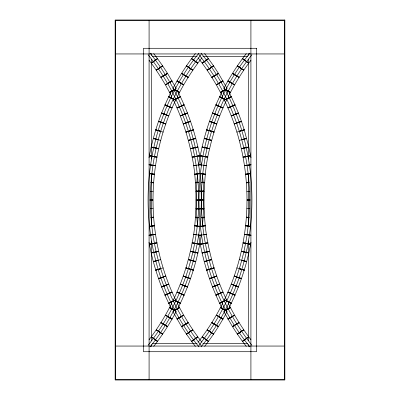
<?xml version="1.0" encoding="UTF-8"?>
<svg xmlns="http://www.w3.org/2000/svg" width="400" height="400" viewBox="0 0 400 400"><rect width="100%" height="100%" fill="white"/><g stroke="black" fill="none" stroke-linecap="round" stroke-linejoin="round"><path stroke-width="0.6" d="M150.095 346.855C183.025 305.515 201.375 252.9 201.285 200.05L201.285 199.95C201.375 147.1 183.025 94.485 150.095 53.145M176.225 301.04C145.285 238.375 145.285 161.625 176.225 98.96M172.86 301.04C181.845 282.605 188.3 262.955 192.14 242.815C196.985 220.605 195.285 197.805 197.45 175.335M249.905 346.855C182.025 264.01 182.025 135.99 249.905 53.145M202.55 224.665C204.645 199.34 203.15 173.59 209.61 148.755C213.565 131.57 219.415 114.815 227.14 98.96M223.775 301.04C254.715 238.375 254.715 161.625 223.775 98.96M198.995 53.145C131.11 135.99 131.11 264.01 198.995 346.855M201.005 346.855C268.89 264.01 268.89 135.99 201.005 53.145M198.615 165.895C202.39 139.67 210.565 114.085 222.735 90.55M177.265 309.45C189.435 285.915 197.61 260.33 201.385 234.105M149.03 157.715C153.215 134.36 160.925 111.63 171.82 90.55M228.18 309.45C239.075 288.37 246.785 265.64 250.97 242.285M177.33 96.76C184.16 82.985 192.44 69.925 201.9 57.805M228.245 96.76C234.625 83.91 242.24 71.66 250.95 60.25M149.05 339.75C157.76 328.34 165.375 316.09 171.755 303.24M198.1 342.195C207.56 330.075 215.84 317.015 222.67 303.24M173.08 88.105C179.53 76.01 186.96 64.425 195.4 53.615M223.695 88.645C230.23 76.36 237.745 64.585 246.31 53.615M153.69 346.385C162.255 335.415 169.77 323.64 176.305 311.355M204.6 346.385C213.04 335.575 220.47 323.99 226.92 311.895M171.755 96.76C165.95 84.99 159.01 73.795 151.29 63.185L157.42 58.505M222.67 96.76C216.865 84.99 209.92 73.795 202.205 63.185L204.565 61.385M205.98 60.305L208.335 58.505M204.28 61.665L206.32 60.1M193.68 339.9L195.72 338.335M191.665 341.495L194.02 339.695M195.435 338.615L197.795 336.815C190.08 326.205 183.135 315.01 177.33 303.24M244.595 339.9L246.635 338.335L244.535 339.82M242.58 341.495L244.935 339.695M246.35 338.615L248.71 336.815C240.99 326.205 234.05 315.01 228.245 303.24M149.05 60.25L151.29 63.185L157.51 58.62L153.69 53.615M198.1 57.805L202.205 63.185L208.425 58.62L204.6 53.615M195.4 346.385L191.575 341.38L197.795 336.815L201.9 342.195M246.31 346.385L242.49 341.38L248.71 336.815L250.95 339.75M153.365 61.665L155.465 60.18M151.29 63.185L153.715 61.475M155.17 60.445L157.59 58.735M158.745 68.6L156.26 70.22L158.685 68.51M160.135 67.48L162.56 65.77M160.49 67.29L158.39 68.775L160.54 67.37M202.205 63.185L208.505 58.735M211.455 67.37L207.175 70.22L213.475 65.77M188.6 332.71L190.7 331.225M186.525 334.23L188.95 332.52M190.405 331.49L192.825 329.78L188.545 332.63M191.495 341.265L197.795 336.815M239.51 332.71L241.61 331.225L239.46 332.63M237.44 334.23L239.865 332.52M241.315 331.49L243.74 329.78L241.255 331.4M242.41 341.265L244.83 339.555M246.285 338.525L248.71 336.815M156.26 70.22L162.645 65.885L167.505 73.345L176.305 88.645M207.175 70.22L213.555 65.885L218.415 73.345L226.92 88.105M173.08 311.895L181.585 326.655L186.445 334.115L192.825 329.78M223.695 311.355L232.495 326.655L237.355 334.115L243.74 329.78M160.235 67.63L162.72 66.01M163.505 75.91L160.965 77.435L163.45 75.815M164.94 74.845L167.425 73.225M165.295 74.665L163.145 76.07L165.345 74.75M211.65 67.305L213.635 66.01M218.49 73.465L211.875 77.435L218.34 73.225M181.66 326.775L188.125 322.565L185.58 324.09M186.365 333.99L188.35 332.695M232.575 326.775L239.035 322.565L236.495 324.09M237.28 333.99L239.765 332.37M160.965 77.435L167.505 73.345M211.875 77.435L218.415 73.345M181.585 326.655L188.125 322.565M232.495 326.655L239.035 322.565M165.035 74.99L167.575 73.465M167.99 83.39L165.395 84.82L167.935 83.295M169.97 82.07L172.005 80.85M169.825 82.215L167.625 83.54L169.875 82.3M218.905 83.39L216.31 84.82L222.92 80.85M179.26 317.785L181.465 316.46M177.08 319.15L179.62 317.625M181.15 316.705L183.69 315.18L176.935 318.9M181.51 326.535L184.055 325.01M183.74 325.25L185.945 323.93M230.175 317.785L232.375 316.46L230.125 317.7M227.995 319.15L230.03 317.93M232.065 316.705L234.605 315.18L232.01 316.61M232.425 326.535L234.965 325.01M234.655 325.25L236.855 323.93M165.395 84.82L169.85 82.255M170.025 82.16L172.08 80.975M216.31 84.82L222.995 80.975M177.005 319.025L183.69 315.18M227.92 319.025L229.975 317.84M230.15 317.745L234.605 315.18M169.55 82.53L172.15 81.1M172.195 91.03L169.545 92.365L172.145 90.935M173.705 90.075L175.785 88.93M174.075 89.925L171.82 91.165L174.12 90.01M218.535 83.54L220.79 82.3M220.465 82.53L223.065 81.1M226.82 89.165L220.46 92.365L223.06 90.935M224.62 90.075L227.22 88.645M222.735 91.165L224.99 89.925M172.78 311.355L179.54 307.635L173.18 310.835M225.925 310.075L228.18 308.835L225.88 309.99M224.215 311.07L226.295 309.925M227.855 309.065L230.455 307.635L227.805 308.97M227.85 318.9L230.45 317.47M169.545 92.365L175.845 89.05M220.46 92.365L226.76 89.05M173.24 310.95L179.54 307.635M224.155 310.95L230.455 307.635M173.785 90.23L175.905 89.165M197.45 224.665C195.285 202.195 196.985 179.395 192.14 157.185C188.39 137.44 182.08 118.195 173.415 100.06L176.065 98.725M177.655 97.925L180.305 96.595M178.07 97.88L175.735 98.945L178.03 97.79M227.025 98.825L224.33 100.06L231.22 96.595M168.78 303.405L175.67 299.94L168.655 303.145M221.97 302.21L224.265 301.055L219.57 303.145M219.695 303.405L222.345 302.075M223.935 301.275L226.585 299.94C217.92 281.805 211.61 262.56 207.86 242.815C203.015 220.605 204.715 197.805 202.55 175.335M224.095 310.835L226.215 309.77M173.415 100.06L175.555 99.03L173.415 100.06L172.86 98.96M175.735 98.945L180.37 96.725C190.79 118.555 197.955 141.945 201.385 165.895M224.33 100.06L231.285 96.725L228.18 90.55M171.82 309.45L168.715 303.275L175.67 299.94M198.615 234.105C202.045 258.055 209.21 281.445 219.63 303.275L224.265 301.055M226.585 299.94L224.445 300.97L226.585 299.94L227.14 301.04M177.73 98.085L180.43 96.855M184.125 104.95L176.995 107.89L179.69 106.66M181.31 105.92L184.01 104.685M179.35 106.865L181.69 105.8M226.65 98.945L228.985 97.88M228.645 98.085L231.345 96.855M232.645 105.885L227.91 107.89L230.605 106.66M232.225 105.92L234.925 104.685M230.265 106.865L232.605 105.8L227.91 107.89M165.075 295.315L172.09 292.11L169.35 293.24M215.99 295.315L223.005 292.11L220.265 293.24M176.995 107.89L184.07 104.815M232.805 105.765L234.985 104.815L231.285 96.725M168.715 303.275L165.015 295.185L167.195 294.235M167.375 294.16L172.09 292.11M215.93 295.185L223.005 292.11M183.06 114.825L180.28 115.855L183.02 114.72M184.665 114.045L187.41 112.91M185.05 113.935L182.675 114.915L185.085 114.025M232.845 105.855L235.04 104.95M233.975 114.825L231.195 115.855L233.935 114.72M235.58 114.045L238.325 112.91M235.965 113.935L233.59 114.915L236 114.025M164.035 286.065L166.41 285.085L164 285.975M161.675 287.09L164.42 285.955M166.065 285.28L168.805 284.145L166.025 285.175M164.96 295.05L167.155 294.145M167.355 294.115L169.735 293.135M214.95 286.065L217.325 285.085L214.915 285.975M212.59 287.09L215.335 285.955M216.98 285.28L219.72 284.145L216.94 285.175M215.875 295.05L218.62 293.92M218.27 294.115L220.65 293.135M180.28 115.855L187.465 113.045M231.195 115.855L238.38 113.045L234.985 104.815M149.03 242.285C151.74 257.54 156.035 272.505 161.62 286.955L168.805 284.145M212.535 286.955L219.72 284.145M184.73 114.21L187.515 113.18M185.52 123.19L183.265 123.93L186.045 122.905M187.715 122.285L190.5 121.255M188.105 122.195L185.695 123.085L190.595 121.53M235.645 114.21L238.425 113.18M239.05 122.285L234.18 123.93L236.96 122.905M238.63 122.285L241.415 121.255M236.605 123.085L239.02 122.195M158.585 278.745L165.82 276.07L160.95 277.715M161.575 286.82L164.355 285.79M211.895 277.805L214.305 276.915L211.865 277.715M209.5 278.745L212.285 277.715M213.955 277.095L216.735 276.07L214.48 276.81M212.485 286.82L215.27 285.79M183.265 123.93L190.55 121.39M234.18 123.93L239.035 122.24M239.22 122.175L241.465 121.39L238.38 113.045M158.535 278.61L160.78 277.825M160.965 277.76L165.82 276.07M209.45 278.61L216.735 276.07M188.8 131.295L185.945 132.115L193.275 129.71M239.255 122.27L241.51 121.53M236.86 132.115L244.19 129.71M155.81 270.29L163.14 267.885M158.49 278.47L160.745 277.73M209.15 269.44L211.595 268.64M206.725 270.29L209.545 269.365M211.235 268.81L214.055 267.885L206.64 270.015M209.405 278.47L212.225 277.545M185.945 132.115L193.32 129.85M250.97 157.715L248.825 147.045L244.235 129.85L239.32 131.36L244.275 129.985M155.765 270.15L160.68 268.64L158.21 269.35M206.68 270.15L214.055 267.885M188.405 131.36L190.875 130.65M190.51 130.805L193.36 129.985M195.81 138.545L188.325 140.395L191.175 139.575M192.885 139.085L195.735 138.265M190.81 139.73L193.28 139.02M239.24 140.395L241.54 139.825M244.22 139.115L241.72 139.73L246.65 138.265M155.805 260.98L158.28 260.27L153.275 261.455M153.35 261.735L156.2 260.915M160.76 259.605L158.46 260.175M155.725 270.015L158.575 269.195M204.265 261.735L211.675 259.605L208.795 260.32M188.325 140.395L195.775 138.405M241.72 139.73L246.69 138.405M153.31 261.595L158.28 260.27M204.225 261.595L211.675 259.605M192.715 148.27L190.39 148.755L193.27 148.04M194.995 147.615L197.875 146.905M195.39 147.565L192.895 148.185L195.415 147.66M243.845 139.255L246.725 138.545M244.21 148.15L241.305 148.755L244.185 148.04M246.485 147.475L248.79 146.905M246.305 147.565L243.81 148.185L246.33 147.66M151.21 253.095L153.515 252.525M153.695 252.435L158.695 251.245L155.79 251.85M204.61 252.435L207.105 251.815L202.06 252.815M202.125 253.095L205.005 252.385M206.73 251.96L209.61 251.245L207.285 251.73M204.19 261.455L207.07 260.745M206.695 260.885L209.19 260.27M190.39 148.755L197.91 147.045M241.305 148.755L248.825 147.045M151.175 252.955L158.695 251.245M202.09 252.955L209.61 251.245M195.035 147.785L197.94 147.185M195.065 156.69L192.14 157.185L199.695 155.615M245.95 147.785L248.855 147.185M245.98 156.69L243.055 157.185L245.96 156.58M247.705 156.22L250.61 155.615M248.1 156.185L245.585 156.71L248.12 156.28M151.9 243.815L154.415 243.29L151.88 243.72M149.39 244.385L152.295 243.78M154.04 243.42L156.945 242.815L154.02 243.31M151.145 252.815L154.05 252.215M153.67 252.34L156.19 251.815M200.305 244.385L207.86 242.815L204.935 243.31M192.14 157.185L199.725 155.755M243.055 157.185L250.635 155.755M149.365 244.245L156.945 242.815M200.275 244.245L207.86 242.815M194.67 156.71L197.205 156.28M196.82 156.395L199.745 155.9M247.735 156.395L250.66 155.9M195.935 165.37L193.58 165.675L195.92 165.28M198.845 164.785L201.185 164.39M196.125 165.295L198.66 164.865M250.965 164.83L244.495 165.675L247.42 165.18M249.175 164.885L250.93 164.585M247.035 165.295L249.57 164.865M149.07 235.415L155.505 234.325L152.565 234.71M198.815 235.61L201.155 235.215M201.34 235.135L203.875 234.705M204.08 234.72L206.42 234.325L204.065 234.63M149.34 244.1L152.265 243.605M200.255 244.1L203.18 243.605M202.795 243.72L205.33 243.29M193.58 165.675L195.925 165.325M198.86 164.885L201.21 164.53M244.495 165.675L250.95 164.705M149.05 235.295L155.505 234.325M198.79 235.47L201.14 235.115M204.075 234.675L206.42 234.325M198.875 164.98L201.225 164.675M200.605 173.665L194.7 174.215L197.64 173.83M199.405 173.6L200.585 173.445M197.255 173.93L199.805 173.595M247.975 173.995L245.615 174.215L247.965 173.905M250.73 173.69L248.17 173.93L250.72 173.595M149.28 226.405L151.83 226.07L149.27 226.31M152.035 226.095L154.385 225.785L152.025 226.005M199.415 226.555L205.3 225.785L202.345 226.06M149.035 235.17L150.8 234.94M150.415 235.04L152.965 234.705M198.775 235.325L201.125 235.02M194.7 174.215L200.595 173.555M245.615 174.215L247.975 173.95M248.17 173.93L250.725 173.64M149.275 226.36L151.83 226.07M152.025 226.05L154.385 225.785M199.405 226.445L205.3 225.785M198.465 182.625L195.5 182.79L198.455 182.515M202 182.185L203.18 182.075M249.375 182.625L246.415 182.79L248.78 182.57M151.22 217.43L153.585 217.21L150.625 217.375M196.82 217.925L198 217.815M201.545 217.485L204.5 217.21L201.535 217.375M199.395 226.335L200.575 226.225M200.185 226.31L202.745 226.07M195.5 182.79L198.46 182.57M202.01 182.305L203.195 182.215M246.415 182.79L248.785 182.615M151.215 217.385L153.585 217.21M196.805 217.785L197.99 217.695M201.54 217.43L204.5 217.21M202.015 182.425L203.2 182.36M198.355 191.345L195.98 191.39L198.35 191.255M201.315 191.09L203.685 190.96M201.125 191.245L198.55 191.295L201.12 191.15M246.895 191.39L249.865 191.335M153.105 208.61L150.135 208.665M198.88 208.85L201.45 208.705L198.875 208.755M196.315 209.04L198.685 208.91M201.65 208.745L204.02 208.61L201.645 208.655M196.8 217.64L197.985 217.575M195.98 191.39L198.355 191.3M198.55 191.295L201.12 191.2M201.32 191.19L203.69 191.1M196.31 208.9L198.68 208.81M198.88 208.8L201.45 208.705M201.645 208.7L204.02 208.61M201.32 191.29L203.695 191.245M149.975 200.055L152.945 200L149.975 199.945M196.145 200.145L199.11 200.09L196.145 199.855M203.855 199.855L200.89 199.91L203.855 200.145M198.715 200.05L201.285 199.95M250.025 200.055L247.055 200L250.025 199.945M196.305 208.755L198.68 208.71M115.655 53.945L284.345 53.945M152.28 56.515L197.195 56.515M202.805 56.515L247.72 56.515M149.975 200L152.945 200M196.145 200L203.855 200M247.055 200L250.025 200M152.28 343.485L197.195 343.485M202.805 343.485L247.72 343.485M115.655 346.055L284.345 346.055M198.875 191.245L201.45 191.295L198.88 191.15M196.305 191.245L198.68 191.29M201.645 191.345L204.02 191.39L201.65 191.255M150.135 191.335L153.105 191.39M198.715 200L201.285 200.05M246.895 208.61L249.865 208.665M198.35 208.745L195.98 208.61L198.355 208.655M201.32 208.71L203.695 208.755M201.12 208.85L198.55 208.705L201.125 208.755M196.31 191.1L198.68 191.19M198.88 191.2L201.45 191.295M201.645 191.3L204.02 191.39M195.98 208.61L198.355 208.7M198.55 208.705L201.12 208.8M201.32 208.81L203.69 208.9M196.8 182.36L197.985 182.425M201.535 182.625L204.5 182.79L201.545 182.515M150.625 182.625L153.585 182.79L151.22 182.57M196.315 190.96L198.685 191.09M201.315 208.91L203.685 209.04M248.78 217.43L246.415 217.21L249.375 217.375M198.455 217.485L195.5 217.21L198.465 217.375M202.015 217.575L203.2 217.64M196.805 182.215L197.99 182.305M201.54 182.57L204.5 182.79M151.215 182.615L153.585 182.79M246.415 217.21L248.785 217.385M195.5 217.21L198.46 217.43M202.01 217.695L203.195 217.785M199.395 173.665L205.3 174.215L202.36 173.83M149.27 173.69L151.83 173.93L149.28 173.595M152.025 173.995L154.385 174.215L152.035 173.905M196.82 182.075L198 182.185M202 217.815L203.18 217.925M247.965 226.095L245.615 225.785L247.975 226.005M250.72 226.405L248.17 226.07L250.73 226.31M200.585 226.555L194.7 225.785L197.655 226.06M199.425 226.225L200.605 226.335M197.255 226.07L199.815 226.31M199.405 173.555L205.3 174.215M149.275 173.64L151.83 173.93M152.025 173.95L154.385 174.215M245.615 225.785L247.975 226.05M248.17 226.07L250.725 226.36M194.7 225.785L200.595 226.445M203.875 165.295L201.34 164.865M198.775 164.675L201.125 164.98M204.065 165.37L206.42 165.675L204.08 165.28M149.035 164.83L155.505 165.675L152.58 165.18M199.415 173.445L200.595 173.6M200.195 173.595L202.745 173.93M250.93 235.415L244.495 234.325L247.435 234.71M249.2 234.94L250.965 235.17M247.035 234.705L249.585 235.04M195.92 234.72L193.58 234.325L195.935 234.63M196.125 234.705L198.66 235.135M198.875 235.02L201.225 235.325M198.79 164.53L201.14 164.885M204.075 165.325L206.42 165.675M149.05 164.705L155.505 165.675M244.495 234.325L250.95 235.295M193.58 234.325L195.925 234.675M198.86 235.115L201.21 235.47M202.795 156.28L205.33 156.71M200.255 155.9L203.18 156.395M204.935 156.69L207.86 157.185L200.305 155.615M151.88 156.28L154.415 156.71L151.9 156.185M149.34 155.9L152.265 156.395M154.02 156.69L156.945 157.185L154.04 156.58M198.815 164.39L201.155 164.785M149.07 164.585L150.825 164.885M150.43 164.865L152.965 165.295M198.845 235.215L201.185 235.61M245.96 243.42L243.055 242.815L245.98 243.31M247.735 243.605L250.66 244.1M248.12 243.72L245.585 243.29L248.1 243.815M199.695 244.385L192.14 242.815L195.065 243.31M196.82 243.605L199.745 244.1M194.67 243.29L197.205 243.72M200.275 155.755L207.86 157.185M149.365 155.755L156.945 157.185M243.055 242.815L250.635 244.245M192.14 242.815L199.725 244.245M204.585 147.66L207.105 148.185L204.61 147.565M202.06 147.185L204.965 147.785M207.285 148.27L209.61 148.755L206.73 148.04M153.67 147.66L156.19 148.185L153.695 147.565M151.145 147.185L154.05 147.785M155.79 148.15L158.695 148.755L155.815 148.04M149.39 155.615L152.295 156.22M247.705 243.78L250.61 244.385M246.305 252.435L241.305 251.245L244.21 251.85M245.95 252.215L248.855 252.815M243.81 251.815L246.33 252.34M193.27 251.96L190.39 251.245L192.715 251.73M197.94 252.815L192.895 251.815L195.39 252.435M202.09 147.045L209.61 148.755M151.175 147.045L158.695 148.755M241.305 251.245L248.825 252.955M190.39 251.245L197.91 252.955M204.19 138.545L211.675 140.395L208.825 139.575M202.125 146.905L205.005 147.615M155.78 139.115L158.28 139.73L153.35 138.265M153.275 138.545L156.155 139.255M158.46 139.825L160.76 140.395M151.21 146.905L153.515 147.475M246.485 252.525L248.79 253.095M239.24 259.605L241.54 260.175M244.195 260.98L241.72 260.27L246.725 261.455M194.995 252.385L197.875 253.095M195.735 261.735L188.325 259.605L191.205 260.32M192.93 260.745L195.81 261.455M190.81 260.27L193.305 260.885M204.225 138.405L211.675 140.395M153.31 138.405L158.28 139.73M241.72 260.27L246.69 261.595M188.325 259.605L195.775 261.595M209.125 130.65L211.595 131.36M206.64 129.985L209.49 130.805M211.2 131.295L214.055 132.115L206.725 129.71M204.265 138.265L207.115 139.085M206.72 139.02L209.19 139.73M155.725 129.985L160.68 131.36L155.765 129.85M163.14 132.115L155.81 129.71M243.8 260.915L246.65 261.735M236.86 267.885L244.19 270.29M241.425 269.195L244.275 270.015M241.79 269.35L239.32 268.64L244.235 270.15M188.765 268.81L185.945 267.885L193.36 270.015M206.68 129.85L214.055 132.115M185.945 267.885L193.32 270.15M209.405 121.53L214.305 123.085L211.895 122.195M214.48 123.19L216.735 123.93L213.955 122.905M158.49 121.53L160.745 122.27M160.95 122.285L165.82 123.93L163.04 122.905M241.415 278.745L234.18 276.07L239.05 277.715M239.255 277.73L241.51 278.47M188.405 268.64L190.85 269.44M190.455 269.365L193.275 270.29M186.045 277.095L183.265 276.07L185.52 276.81M187.775 277.545L190.595 278.47M188.135 277.715L185.695 276.915L188.105 277.805M209.45 121.39L216.735 123.93M158.535 121.39L160.78 122.175M160.965 122.24L165.82 123.93M234.18 276.07L239.035 277.76M239.22 277.825L241.465 278.61M183.265 276.07L190.55 278.61M214.915 114.025L217.325 114.915L214.95 113.935M212.485 113.18L215.27 114.21M216.94 114.825L219.72 115.855L216.98 114.72M209.5 121.255L212.285 122.285M164 114.025L166.41 114.915L164.035 113.935M161.575 113.18L164.355 114.21M166.025 114.825L168.805 115.855L166.065 114.72M158.585 121.255L161.37 122.285M160.98 122.195L163.395 123.085M233.935 285.28L231.195 284.145L233.975 285.175M235.645 285.79L238.425 286.82M236 285.975L233.59 285.085L235.965 286.065M187.715 277.715L190.5 278.745M183.02 285.28L180.28 284.145L183.06 285.175M184.73 285.79L187.515 286.82M185.085 285.975L182.675 285.085L185.05 286.065M212.535 113.045L219.72 115.855M161.62 113.045L168.805 115.855M231.195 284.145L238.38 286.955M180.28 284.145L187.465 286.955M215.875 104.95L223.005 107.89L220.31 106.66M212.59 112.91L215.335 114.045M164.96 104.95L167.155 105.855M167.355 105.885L172.09 107.89L169.395 106.66M161.675 112.91L164.42 114.045M235.58 285.955L238.325 287.09M234.925 295.315L227.91 292.11L230.65 293.24M232.845 294.145L235.04 295.05M230.265 293.135L232.645 294.115M184.665 285.955L187.41 287.09M184.01 295.315L176.995 292.11L179.735 293.24M181.38 293.92L184.125 295.05M179.35 293.135L181.73 294.115M215.93 104.815L223.005 107.89M165.015 104.815L167.195 105.765M172.09 107.89L167.375 105.84L169.735 106.865M227.91 292.11L232.625 294.16M232.805 294.235L234.985 295.185M176.995 292.11L184.07 295.185M221.93 97.88L224.265 98.945L221.97 97.79M219.57 96.855L222.27 98.085M226.585 100.06L223.935 98.725M215.99 104.685L218.69 105.92M218.31 105.8L220.65 106.865M171.015 97.88L173.35 98.945M168.655 96.855L171.355 98.085M172.975 98.825L175.67 100.06L168.78 96.595M165.075 104.685L167.775 105.92M231.22 303.405L224.33 299.94L231.345 303.145M173.415 299.94L176.065 301.275M178.03 302.21L175.735 301.055L180.43 303.145M219.63 96.725L224.265 98.945M168.715 96.725L175.67 100.06M224.33 299.94L231.285 303.275M175.735 301.055L180.37 303.275M225.88 90.01L228.18 91.165L225.925 89.925M224.095 89.165L226.215 90.23M227.805 91.03L230.455 92.365L227.855 90.935M219.695 96.595L222.345 97.925M173.18 89.165L179.54 92.365L176.94 90.935M227.22 311.355L220.46 307.635L226.82 310.835M177.655 302.075L180.305 303.405M172.145 309.065L169.545 307.635L172.195 308.97M173.785 309.77L175.905 310.835M174.12 309.99L171.82 308.835L174.075 310.075M224.155 89.05L230.455 92.365M173.24 89.05L179.54 92.365M220.46 307.635L226.76 310.95M169.545 307.635L175.845 310.95M230.125 82.3L232.375 83.54L230.175 82.215M227.85 81.1L230.45 82.53M232.01 83.39L234.605 84.82L232.065 83.295M224.215 88.93L226.295 90.075M179.21 82.3L181.465 83.54M176.935 81.1L179.535 82.53M181.095 83.39L183.69 84.82L177.08 80.85M172.78 88.645L175.38 90.075M175.01 89.925L177.265 91.165M218.85 316.705L216.31 315.18L223.065 318.9M173.705 309.925L175.785 311.07M167.935 316.705L165.395 315.18L167.99 316.61M169.55 317.47L172.15 318.9M169.875 317.7L167.625 316.46L169.825 317.785M227.92 80.975L229.975 82.16M230.15 82.255L234.605 84.82M177.005 80.975L183.69 84.82M216.31 315.18L222.995 319.025M165.395 315.18L169.85 317.745M170.025 317.84L172.08 319.025M234.655 74.75L236.855 76.07L234.705 74.665M232.425 73.465L234.965 74.99M236.495 75.91L239.035 77.435L236.55 75.815M227.995 80.85L230.03 82.07M181.51 73.465L188.125 77.435L181.66 73.225M218.535 316.46L220.74 317.785M220.38 317.625L222.92 319.15M218.34 326.775L211.875 322.565L214.42 324.09M215.945 325.01L218.49 326.535M214.055 323.93L216.26 325.25M169.97 317.93L172.005 319.15M167.425 326.775L160.965 322.565L163.505 324.09M165.035 325.01L167.575 326.535M163.145 323.93L165.345 325.25M232.495 73.345L239.035 77.435M181.585 73.345L188.125 77.435M211.875 322.565L218.415 326.655M160.965 322.565L167.505 326.655M239.46 67.37L241.61 68.775L239.51 67.29M237.28 66.01L239.765 67.63M241.255 68.6L243.74 70.22L241.315 68.51M232.575 73.225L235.06 74.845M186.365 66.01L188.35 67.305M188.545 67.37L192.825 70.22L186.525 65.77M209.595 331.49L207.175 329.78L211.455 332.63M211.65 332.695L213.635 333.99M158.685 331.49L156.26 329.78L158.745 331.4M160.235 332.37L162.72 333.99M160.54 332.63L158.39 331.225L160.49 332.71M237.355 65.885L243.74 70.22M186.445 65.885L192.825 70.22M207.175 329.78L213.555 334.115M156.26 329.78L162.645 334.115M244.535 60.18L246.635 61.665M242.41 58.735L244.83 60.445M246.285 61.475L248.71 63.185L242.58 58.505M237.44 65.77L239.865 67.48M191.495 58.735L197.795 63.185L195.435 61.385M209.3 331.225L211.4 332.71M211.05 332.52L213.475 334.23M204.565 338.615L202.205 336.815L208.505 341.265M160.135 332.52L162.56 334.23M153.65 338.615L151.29 336.815L153.715 338.525M155.17 339.555L157.59 341.265M155.465 339.82L153.365 338.335L155.405 339.9M242.49 58.62L248.71 63.185M191.575 58.62L197.795 63.185M202.205 336.815L208.425 341.38M151.29 336.815L157.51 341.38M191.665 58.505L194.02 60.305M193.68 60.1L195.72 61.665M204.28 338.335L206.32 339.9M205.98 339.695L208.335 341.495M155.065 339.695L157.42 341.495M208.425 58.62L213.555 65.885M157.51 58.62L162.645 65.885M237.355 334.115L242.49 341.38M186.445 334.115L191.575 341.38M177.265 90.55L180.37 96.725M219.63 303.275L222.735 309.45M161.62 286.955L165.015 295.185M241.465 121.39L244.235 129.85M250.915 20.515L250.915 379.485M248.345 53.575L248.345 55.45M248.345 59.195L248.345 159.1M248.345 174.085L248.345 225.915M248.345 240.9L248.345 340.805M248.345 344.55L248.345 346.425M151.655 53.575L151.655 55.45M151.655 59.195L151.655 159.1M151.655 174.085L151.655 225.915M151.655 240.9L151.655 340.805M151.655 344.55L151.655 346.425M149.085 20.515L149.085 379.485M198.995 54.74A233.67 233.67 0 0 1 198.995 345.26M251.92 345.26A233.67 233.67 0 0 1 251.92 54.74M148.08 54.745A233.66 233.66 0 0 1 148.08 345.255M201.005 345.26A233.67 233.67 0 0 1 201.005 54.74M284.855 20L115.145 20L115.145 380L284.855 380L284.855 20M284.345 20.515L115.655 20.515L115.655 379.485L284.345 379.485L284.345 20.515M256.57 48.285L143.43 48.285L143.43 351.715L256.57 351.715L256.57 48.285"/></g></svg>
